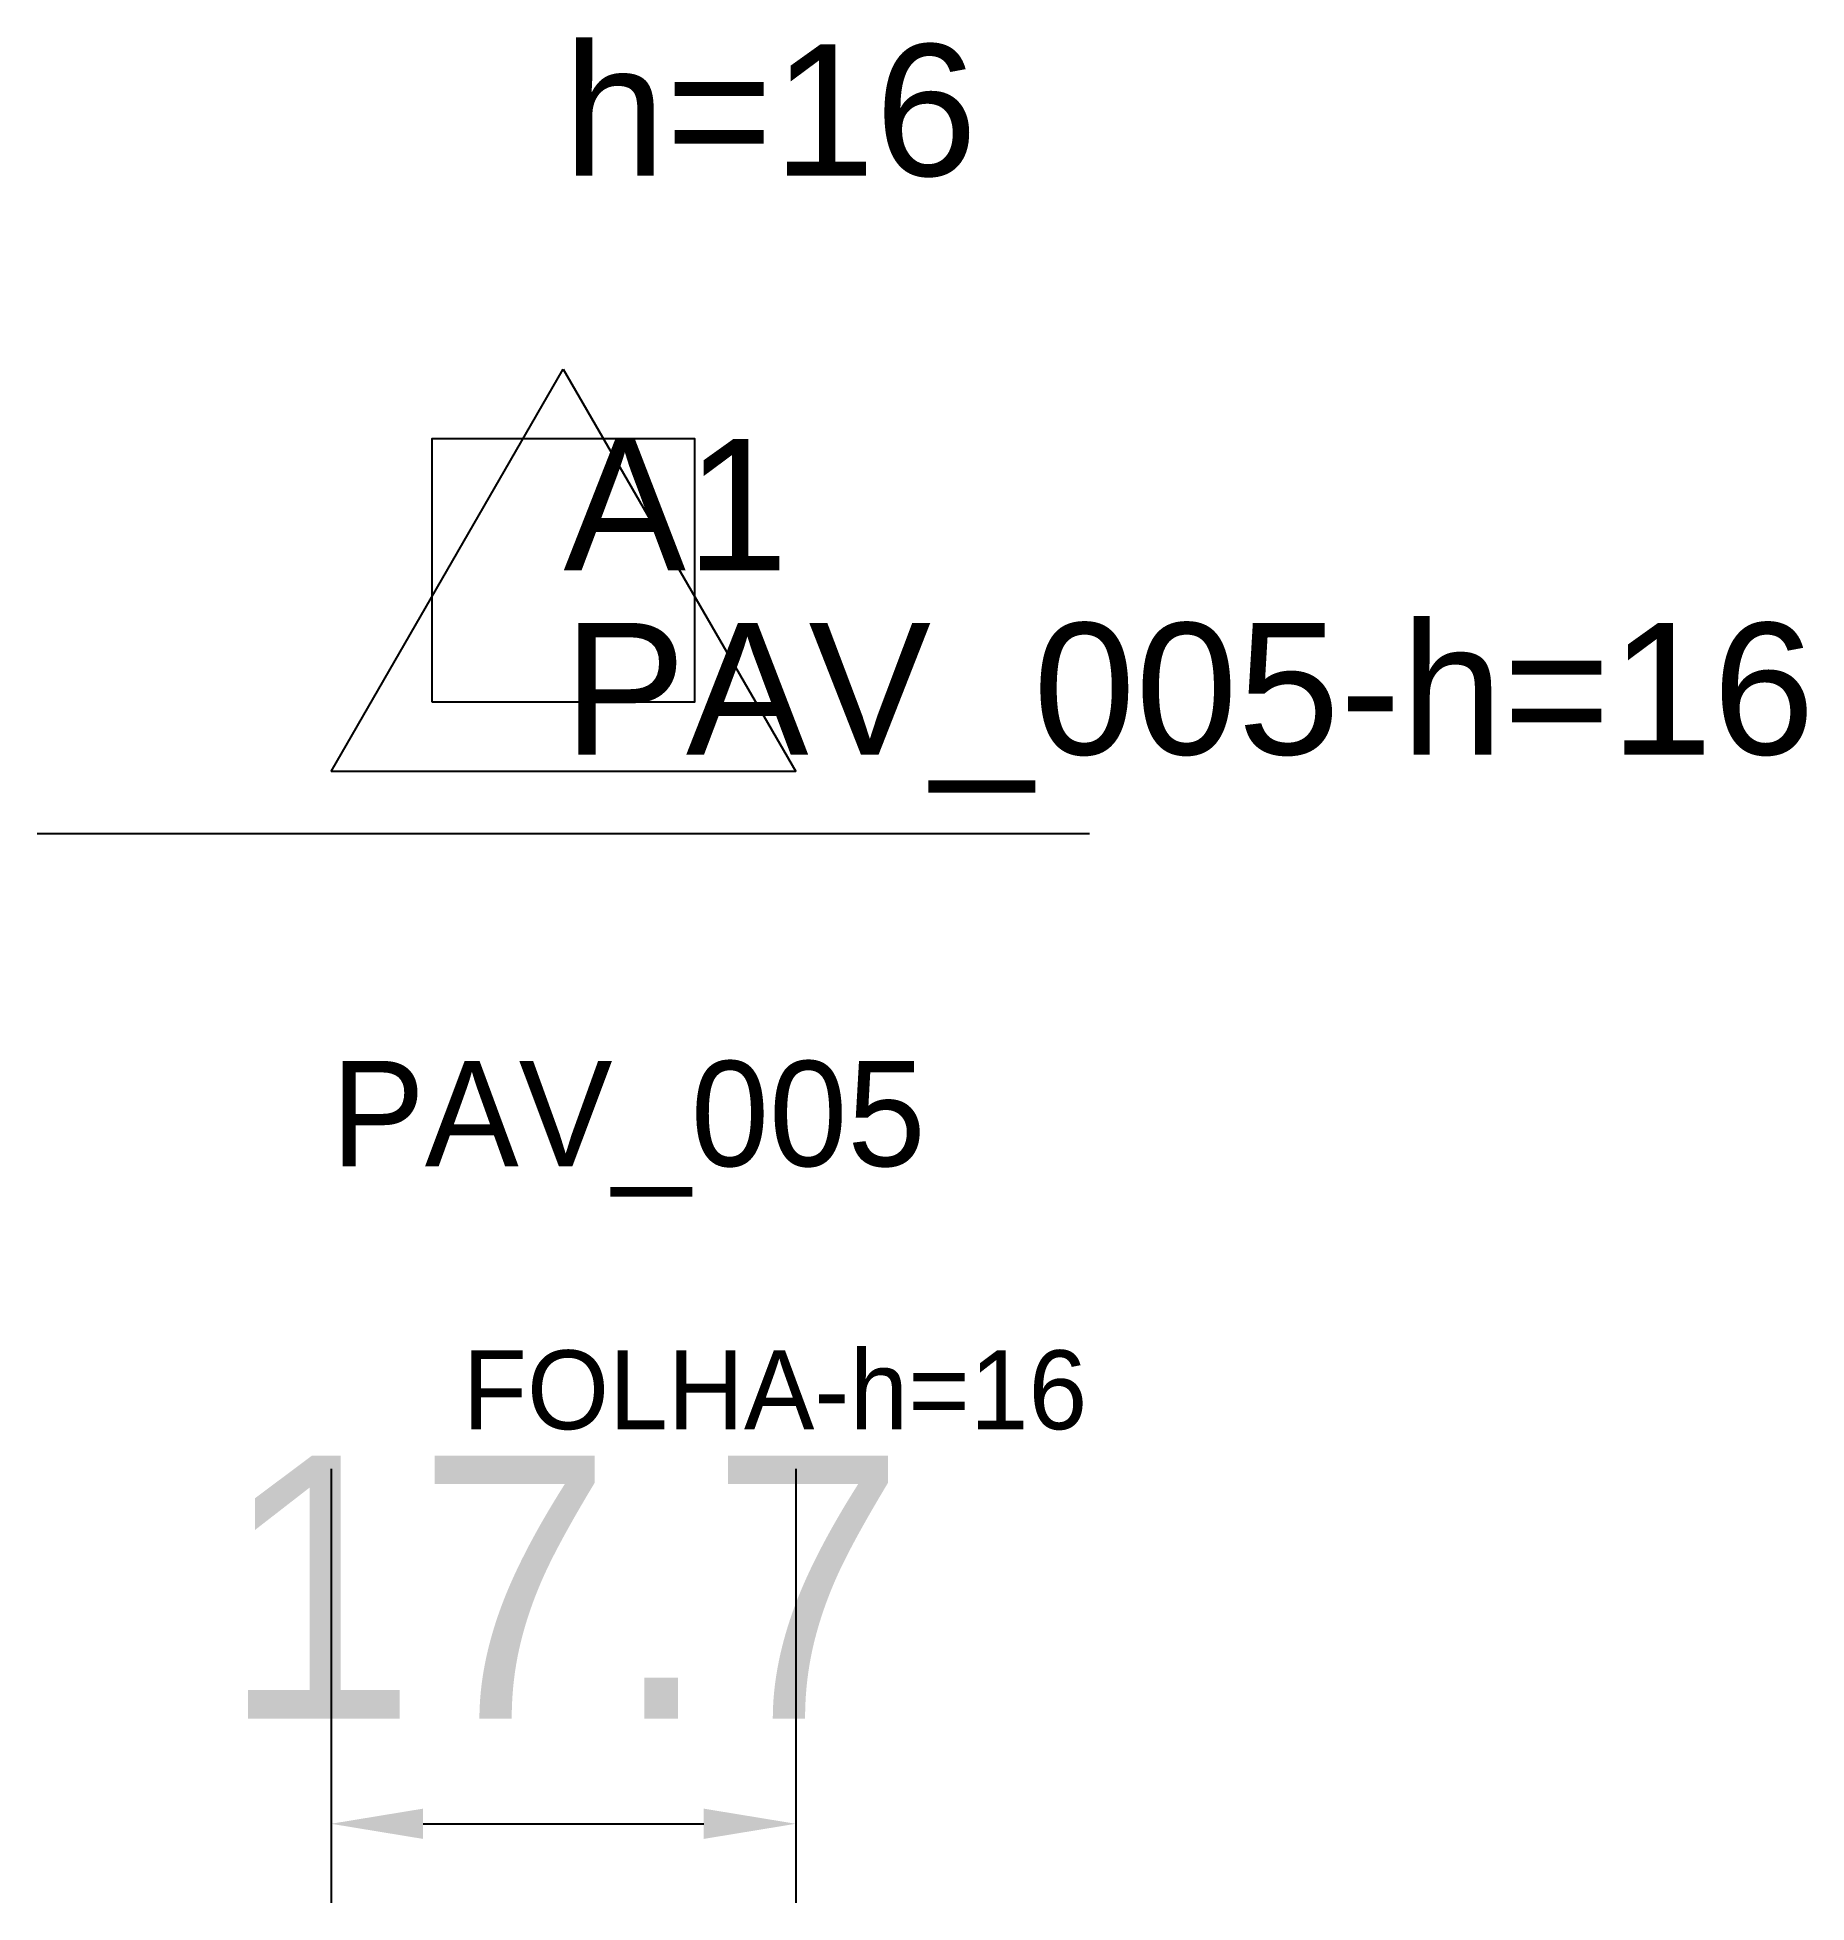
# Model space of a CAD drawing. Header units: metres. Extents: x 211 to 278.3, y 143.2 to 214.1.
import ezdxf

# ---------------------------------------------------------------- set-up
doc = ezdxf.new("R2010")
doc.units = ezdxf.units.M
for name, color, linetype in [('3', 3, 'CONTINUOUS'), ('AUX00', 7, 'CONTINUOUS'), ('COTA', 241, 'CONTINUOUS'), ('FOLHA', 255, 'CONTINUOUS'), ('Hachura', 251, 'CONTINUOUS'), ('NOMENCLATURA', 7, 'CONTINUOUS'), ('Nível', 160, 'CONTINUOUS'), ('Painéis', 200, 'CONTINUOUS'), ('Pilares', 5, 'CONTINUOUS'), ('SARR_2.2x7', 40, 'CONTINUOUS')]:
    doc.layers.add(name, color=color, linetype=linetype)
doc.styles.add('ARIAL', font='Arial.ttf')
doc.styles.add('STR_STANDARD', font='arial.ttf')
doc.dimstyles.new('EZ DXF', dxfattribs={"dimtxt": 10, "dimasz": 3.5, "dimexe": 3, "dimexo": 1.5, "dimgap": 1, "dimtad": 1, "dimdec": 1, "dimdsep": 46, "dimcen": 2.5, "dimazin": 3, "dimtfac": 1, "dimtmove": 0, "dimatfit": 3})

msp = doc.modelspace()

# ---------------------------------------------------------------- hatches: boundary and pattern name
at = {"layer": 'Hachura'}
h = msp.add_hatch(dxfattribs=at)
h.set_pattern_fill('ANSI31', scale=50)
h.paths.add_polyline_path([(222.2, 186.2), (231.03, 201.5), (239.87, 186.2)])
h = msp.add_hatch(dxfattribs=at)
h.set_pattern_fill('ANSI31', scale=50)
h.paths.add_polyline_path([(222.2, 186.2), (231.03, 201.5), (239.87, 186.2)])

# ---------------------------------------------------------------- linework, layer by layer
at = {"layer": 'Painéis', "color": 200}
for p, q in [((222.2, 186.2), (231.03, 201.5)), ((222.2, 186.2), (231.03, 201.5)), ((231.03, 201.5), (239.87, 186.2)), ((231.03, 201.5), (239.87, 186.2)), ((239.87, 186.2), (222.2, 186.2)), ((239.87, 186.2), (222.2, 186.2))]:
    msp.add_line(p, q, dxfattribs=at)
at = {"layer": 'Pilares'}
msp.add_lwpolyline([(226.035, 188.85), (236.035, 188.85), (236.035, 198.85), (226.035, 198.85)], close=True, dxfattribs=at)
msp.add_lwpolyline([(226.035, 188.85), (236.035, 188.85), (236.035, 198.85), (226.035, 198.85)], close=True, dxfattribs=at)
at = {"layer": 'SARR_2.2x7'}
msp.add_line((211.035, 183.85), (251.035, 183.85), dxfattribs=at)
msp.add_line((211.035, 183.85), (251.035, 183.85), dxfattribs=at)

# ---------------------------------------------------------------- texts
at = {"layer": '3', "style": 'STR_STANDARD'}
msp.add_text('A1', height=5, dxfattribs=at).set_placement((231.035, 193.85))
msp.add_text('A1', height=5, dxfattribs=at).set_placement((231.035, 193.85))
at = {"layer": 'AUX00', "style": 'STR_STANDARD'}
msp.add_text('PAV_005-h=16', height=5, dxfattribs=at).set_placement((231.035, 186.85))
msp.add_text('PAV_005-h=16', height=5, dxfattribs=at).set_placement((231.035, 186.85))
at = {"layer": 'FOLHA'}
msp.add_text('FOLHA-h=16', height=3, dxfattribs=at).set_placement((227.2, 161.2))
msp.add_text('FOLHA-h=16', height=3, dxfattribs=at).set_placement((227.2, 161.2))
at = {"layer": 'NOMENCLATURA', "insert": (231.035, 213.85), "char_height": 5, "attachment_point": 1, "style": 'ARIAL'}
msp.add_mtext('h=16', dxfattribs=at)
msp.add_mtext('h=16', dxfattribs=at)
at = {"layer": 'Nível'}
msp.add_text('PAV_005', height=4, dxfattribs=at).set_placement((222.2, 171.2))
msp.add_text('PAV_005', height=4, dxfattribs=at).set_placement((222.2, 171.2))

# ---------------------------------------------------------------- dimensions: what is measured, and where the dimension line sits
at = {"layer": 'COTA'}
msp.add_linear_dim(base=(222.2, 146.2), p1=(222.2, 161.2), p2=(239.87, 161.2), dimstyle='EZ DXF', dxfattribs=at).render()
msp.add_linear_dim(base=(222.2, 146.2), p1=(222.2, 161.2), p2=(239.87, 161.2), dimstyle='EZ DXF', dxfattribs=at).render()

doc.saveas('drawing.dxf')
